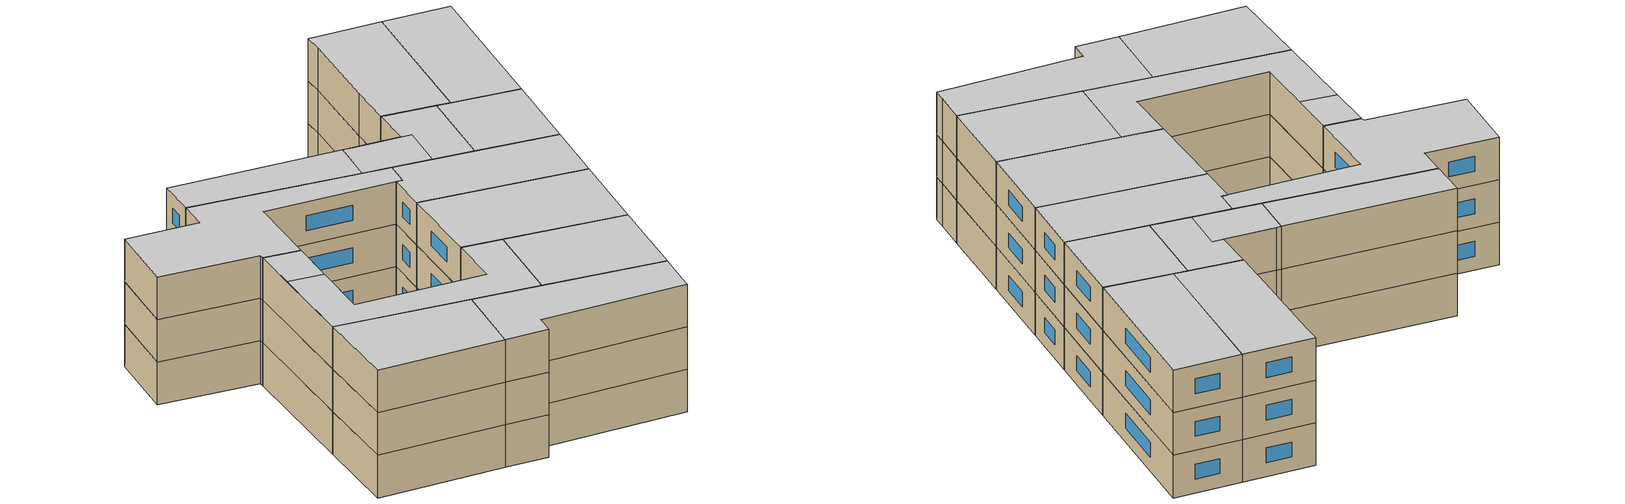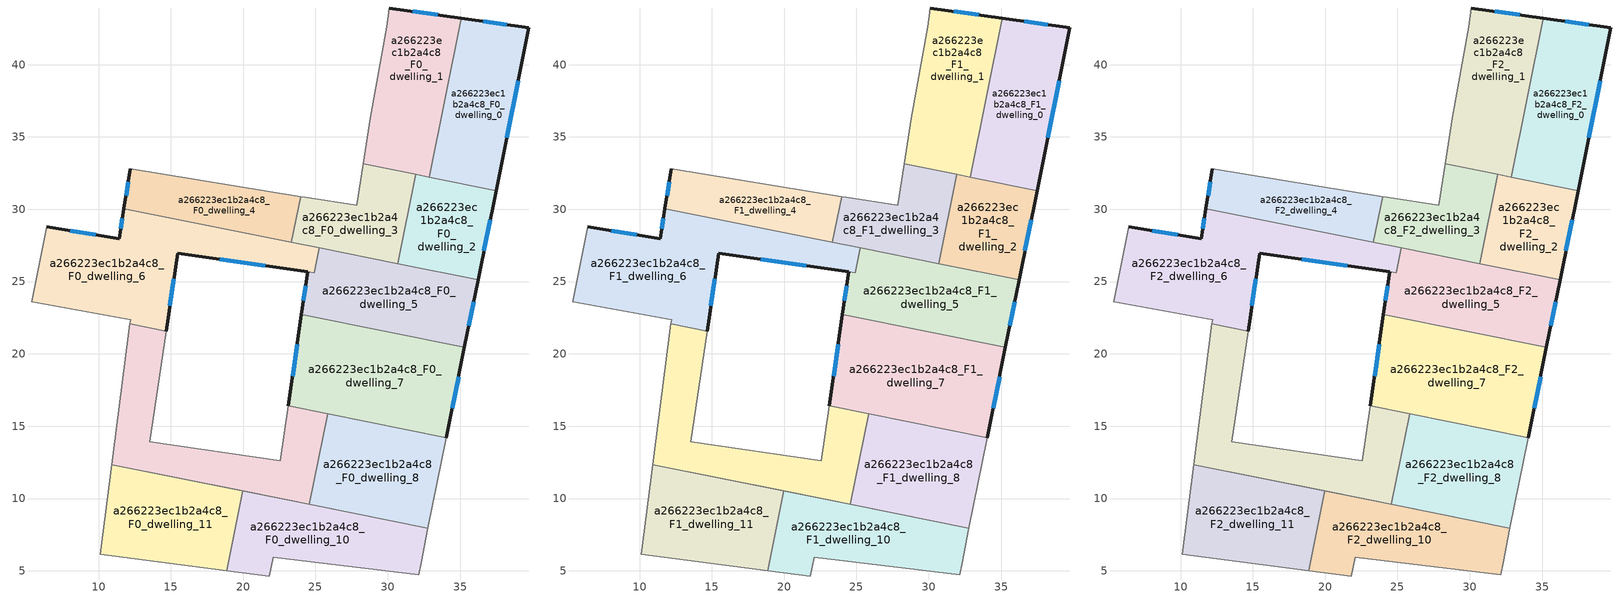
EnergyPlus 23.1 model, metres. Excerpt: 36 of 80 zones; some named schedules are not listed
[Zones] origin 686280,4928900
a266223ec1b2a4c8_F0_dwelling_0
 floor ground (EU_floor_Construction): 39.75,42.53 37.48,31.29 32.86,32.22 35.07,43.2 z0
 wall outside (EU_wall_Construction): 37.48,31.29 39.75,42.53 35.07,43.2 z0:3
 wall to a266223ec1b2a4c8_F0_dwelling_1 (EU_wall_Construction): 35.07,43.2 32.86,32.22 z0:3
 wall to a266223ec1b2a4c8_F0_dwelling_2 (EU_wall_Construction): 32.86,32.22 37.48,31.29 z0:3
 window (EU_Window_Construction): 38.23,42.75 36.59,42.98 / 38.22,34.95 39.01,38.88 z0.98:2.02
a266223ec1b2a4c8_F0_dwelling_1
 floor ground (EU_floor_Construction): 35.07,43.2 32.86,32.22 28.31,33.14 28.8,36.29 29.92,42.62 30.09,43.91 z0
 wall outside (EU_wall_Construction): 35.07,43.2 30.09,43.91 z0:3
 wall adiabatic (EU_wall_Construction): 30.09,43.91 29.92,42.62 28.8,36.29 28.31,33.14 z0:3
 wall to a266223ec1b2a4c8_F0_dwelling_3 (EU_wall_Construction): 28.31,33.14 31.93,32.41 z0:3
 wall to a266223ec1b2a4c8_F0_dwelling_2 (EU_wall_Construction): 31.93,32.41 32.86,32.22 z0:3
 window (EU_Window_Construction): 33.45,43.43 31.71,43.68 z0.98:2.02
a266223ec1b2a4c8_F0_dwelling_10
 floor ground (EU_floor_Construction): 32.78,7.94 32.3,5.55 32.14,4.75 22.08,5.92 21.81,4.64 18.85,5.02 19.96,10.52 z0
 wall adiabatic (EU_wall_Construction): 18.85,5.02 21.81,4.64 22.08,5.92 32.14,4.75 32.3,5.55 32.78,7.94 19.96,10.52 z0:3
 wall to a266223ec1b2a4c8_F0_dwelling_11 (EU_wall_Construction): 19.96,10.52 18.85,5.02 z0:3
a266223ec1b2a4c8_F0_dwelling_11
 floor ground (EU_floor_Construction): 19.96,10.52 18.85,5.02 10.11,6.13 10.91,12.34 z0
 wall adiabatic (EU_wall_Construction): 19.96,10.52 10.91,12.34 10.11,6.13 18.85,5.02 z0:3
a266223ec1b2a4c8_F0_dwelling_2
 floor ground (EU_floor_Construction): 37.48,31.29 36.24,25.12 30.69,26.23 31.93,32.41 z0
 wall outside (EU_wall_Construction): 36.24,25.12 37.48,31.29 z0:3
 wall to a266223ec1b2a4c8_F0_dwelling_3 (EU_wall_Construction): 31.93,32.41 30.69,26.23 z0:3
 wall to a266223ec1b2a4c8_F0_dwelling_5 (EU_wall_Construction): 30.69,26.23 36.24,25.12 z0:3
 window (EU_Window_Construction): 36.64,27.12 37.08,29.28 z0.98:2.02
a266223ec1b2a4c8_F0_dwelling_3
 floor ground (EU_floor_Construction): 31.93,32.41 30.69,26.23 23.33,27.71 23.97,30.87 24.3,30.82 27.86,30.26 28.31,33.14 z0
 wall to a266223ec1b2a4c8_F0_dwelling_4 (EU_wall_Construction): 23.97,30.87 23.33,27.71 z0:3
 wall adiabatic (EU_wall_Construction): 28.31,33.14 27.86,30.26 24.3,30.82 23.97,30.87 z0:3
 wall to a266223ec1b2a4c8_F0_dwelling_6 (EU_wall_Construction): 23.33,27.71 25.25,27.33 z0:3
 wall to a266223ec1b2a4c8_F0_dwelling_5 (EU_wall_Construction): 25.25,27.33 30.69,26.23 z0:3
a266223ec1b2a4c8_F0_dwelling_4
 floor ground (EU_floor_Construction): 23.97,30.87 23.33,27.71 11.76,30.05 12.2,32.8 z0
 wall outside (EU_wall_Construction): 12.2,32.8 11.76,30.05 z0:3
 wall adiabatic (EU_wall_Construction): 23.97,30.87 12.2,32.8 z0:3
 wall to a266223ec1b2a4c8_F0_dwelling_6 (EU_wall_Construction): 11.76,30.05 23.33,27.72 z0:3
 window (EU_Window_Construction): 12.06,31.91 11.9,30.94 z0.98:2.02
a266223ec1b2a4c8_F0_dwelling_5
 floor ground (EU_floor_Construction): 36.24,25.12 35.3,20.44 24.31,22.65 24.03,22.71 24.46,25.67 24.9,25.6 25.25,27.33 z0
 wall outside (EU_wall_Construction): 24.46,25.67 24.03,22.71 / 35.3,20.44 36.24,25.12 z0:3
 wall to a266223ec1b2a4c8_F0_dwelling_6 (EU_wall_Construction): 25.25,27.33 24.9,25.6 24.46,25.67 z0:3
 wall to a266223ec1b2a4c8_F0_dwelling_7 (EU_wall_Construction): 24.03,22.71 24.31,22.65 35.3,20.44 z0:3
 window (EU_Window_Construction): 24.32,24.7 24.17,23.67 / 35.6,21.96 35.93,23.6 z0.98:2.02
a266223ec1b2a4c8_F0_dwelling_6
 floor ground (EU_floor_Construction): 25.25,27.33 24.9,25.6 15.47,26.96 14.68,21.57 12.17,22.08 12.21,22.36 5.38,23.62 6.43,28.79 11.43,27.96 11.76,30.05 z0
 wall outside (EU_wall_Construction): 11.76,30.05 11.43,27.96 6.43,28.79 / 14.68,21.57 15.47,26.96 24.45,25.67 z0:3
 wall adiabatic (EU_wall_Construction): 6.43,28.79 5.38,23.62 12.21,22.36 12.17,22.08 z0:3
 wall to a266223ec1b2a4c8_F0_dwelling_9 (EU_wall_Construction): 12.17,22.08 14.68,21.57 z0:3
 window (EU_Window_Construction): 9.8,28.23 8.06,28.52 / 11.65,29.37 11.54,28.64 / 18.39,26.54 21.53,26.09 / 14.93,23.33 15.21,25.21 z0.98:2.02
a266223ec1b2a4c8_F0_dwelling_7
 floor ground (EU_floor_Construction): 35.3,20.44 34.04,14.2 23.12,16.4 24.03,22.71 z0
 wall outside (EU_wall_Construction): 34.04,14.2 35.3,20.44 / 24.03,22.71 23.12,16.4 z0:3
 wall adiabatic (EU_wall_Construction): 23.12,16.4 34.04,14.2 z0:3
 window (EU_Window_Construction): 34.45,16.23 34.89,18.41 / 23.73,20.66 23.41,18.45 z0.98:2.02
a266223ec1b2a4c8_F0_dwelling_8
 floor ground (EU_floor_Construction): 34.04,14.2 32.78,7.94 24.58,9.59 25.84,15.86 z0
 wall adiabatic (EU_wall_Construction): 24.58,9.59 32.78,7.94 34.04,14.2 25.84,15.86 z0:3
 wall to a266223ec1b2a4c8_F0_dwelling_9 (EU_wall_Construction): 25.84,15.86 24.58,9.59 z0:3
a266223ec1b2a4c8_F0_dwelling_9
 floor ground (EU_floor_Construction): 25.84,15.86 24.58,9.59 10.91,12.34 12.17,22.08 14.68,21.57 13.55,13.93 22.57,12.62 23.12,16.4 z0
 wall adiabatic (EU_wall_Construction): 25.84,15.86 23.12,16.4 22.57,12.62 13.55,13.93 14.68,21.57 / 12.17,22.08 10.91,12.34 24.58,9.59 z0:3
a266223ec1b2a4c8_F1_dwelling_0
 floor to a266223ec1b2a4c8_F0_dwelling_0 (EU_floor_Construction): 39.75,42.53 37.48,31.29 32.86,32.22 35.07,43.2 z3
 wall outside (EU_wall_Construction): 37.48,31.29 39.75,42.53 35.07,43.2 z3:6
 wall to a266223ec1b2a4c8_F1_dwelling_1 (EU_wall_Construction): 35.07,43.2 32.86,32.22 z3:6
 wall to a266223ec1b2a4c8_F1_dwelling_2 (EU_wall_Construction): 32.86,32.22 37.48,31.29 z3:6
 window (EU_Window_Construction): 38.23,42.75 36.59,42.98 / 38.22,34.95 39.01,38.88 z3.98:5.02
a266223ec1b2a4c8_F1_dwelling_1
 floor to a266223ec1b2a4c8_F0_dwelling_1 (EU_floor_Construction): 35.07,43.2 32.86,32.22 28.31,33.14 28.8,36.29 29.92,42.62 30.09,43.91 z3
 wall outside (EU_wall_Construction): 35.07,43.2 30.09,43.91 z3:6
 wall adiabatic (EU_wall_Construction): 30.09,43.91 29.92,42.62 28.8,36.29 28.31,33.14 z3:6
 wall to a266223ec1b2a4c8_F1_dwelling_3 (EU_wall_Construction): 28.31,33.14 31.93,32.41 z3:6
 wall to a266223ec1b2a4c8_F1_dwelling_2 (EU_wall_Construction): 31.93,32.41 32.86,32.22 z3:6
 window (EU_Window_Construction): 33.45,43.43 31.71,43.68 z3.98:5.02
a266223ec1b2a4c8_F1_dwelling_10
 floor to a266223ec1b2a4c8_F0_dwelling_10 (EU_floor_Construction): 32.78,7.94 32.3,5.55 32.14,4.75 22.08,5.92 21.81,4.64 18.85,5.02 19.96,10.52 z3
 wall adiabatic (EU_wall_Construction): 18.85,5.02 21.81,4.64 22.08,5.92 32.14,4.75 32.3,5.55 32.78,7.94 19.96,10.52 z3:6
 wall to a266223ec1b2a4c8_F1_dwelling_11 (EU_wall_Construction): 19.96,10.52 18.85,5.02 z3:6
a266223ec1b2a4c8_F1_dwelling_11
 floor to a266223ec1b2a4c8_F0_dwelling_11 (EU_floor_Construction): 19.96,10.52 18.85,5.02 10.11,6.13 10.91,12.34 z3
 wall adiabatic (EU_wall_Construction): 19.96,10.52 10.91,12.34 10.11,6.13 18.85,5.02 z3:6
a266223ec1b2a4c8_F1_dwelling_2
 floor to a266223ec1b2a4c8_F0_dwelling_2 (EU_floor_Construction): 37.48,31.29 36.24,25.12 30.69,26.23 31.93,32.41 z3
 wall outside (EU_wall_Construction): 36.24,25.12 37.48,31.29 z3:6
 wall to a266223ec1b2a4c8_F1_dwelling_3 (EU_wall_Construction): 31.93,32.41 30.69,26.23 z3:6
 wall to a266223ec1b2a4c8_F1_dwelling_5 (EU_wall_Construction): 30.69,26.23 36.24,25.12 z3:6
 window (EU_Window_Construction): 36.64,27.12 37.08,29.28 z3.98:5.02
a266223ec1b2a4c8_F1_dwelling_3
 floor to a266223ec1b2a4c8_F0_dwelling_3 (EU_floor_Construction): 31.93,32.41 30.69,26.23 23.33,27.71 23.97,30.87 24.3,30.82 27.86,30.26 28.31,33.14 z3
 wall to a266223ec1b2a4c8_F1_dwelling_4 (EU_wall_Construction): 23.97,30.87 23.33,27.71 z3:6
 wall adiabatic (EU_wall_Construction): 28.31,33.14 27.86,30.26 24.3,30.82 23.97,30.87 z3:6
 wall to a266223ec1b2a4c8_F1_dwelling_6 (EU_wall_Construction): 23.33,27.71 25.25,27.33 z3:6
 wall to a266223ec1b2a4c8_F1_dwelling_5 (EU_wall_Construction): 25.25,27.33 30.69,26.23 z3:6
a266223ec1b2a4c8_F1_dwelling_4
 floor to a266223ec1b2a4c8_F0_dwelling_4 (EU_floor_Construction): 23.97,30.87 23.33,27.71 11.76,30.05 12.2,32.8 z3
 wall outside (EU_wall_Construction): 12.2,32.8 11.76,30.05 z3:6
 wall adiabatic (EU_wall_Construction): 23.97,30.87 12.2,32.8 z3:6
 wall to a266223ec1b2a4c8_F1_dwelling_6 (EU_wall_Construction): 11.76,30.05 23.33,27.72 z3:6
 window (EU_Window_Construction): 12.06,31.91 11.9,30.94 z3.98:5.02
a266223ec1b2a4c8_F1_dwelling_5
 floor to a266223ec1b2a4c8_F0_dwelling_5 (EU_floor_Construction): 36.24,25.12 35.3,20.44 24.31,22.65 24.03,22.71 24.46,25.67 24.9,25.6 25.25,27.33 z3
 wall outside (EU_wall_Construction): 24.46,25.67 24.03,22.71 / 35.3,20.44 36.24,25.12 z3:6
 wall to a266223ec1b2a4c8_F1_dwelling_6 (EU_wall_Construction): 25.25,27.33 24.9,25.6 24.46,25.67 z3:6
 wall to a266223ec1b2a4c8_F1_dwelling_7 (EU_wall_Construction): 24.03,22.71 24.31,22.65 35.3,20.44 z3:6
 window (EU_Window_Construction): 24.32,24.7 24.17,23.67 / 35.6,21.96 35.93,23.6 z3.98:5.02
a266223ec1b2a4c8_F1_dwelling_6
 floor to a266223ec1b2a4c8_F0_dwelling_6 (EU_floor_Construction): 25.25,27.33 24.9,25.6 15.47,26.96 14.68,21.57 12.17,22.08 12.21,22.36 5.38,23.62 6.43,28.79 11.43,27.96 11.76,30.05 z3
 wall outside (EU_wall_Construction): 11.76,30.05 11.43,27.96 6.43,28.79 / 14.68,21.57 15.47,26.96 24.45,25.67 z3:6
 wall adiabatic (EU_wall_Construction): 6.43,28.79 5.38,23.62 12.21,22.36 12.17,22.08 z3:6
 wall to a266223ec1b2a4c8_F1_dwelling_9 (EU_wall_Construction): 12.17,22.08 14.68,21.57 z3:6
 window (EU_Window_Construction): 9.8,28.23 8.06,28.52 / 11.65,29.37 11.54,28.64 / 18.39,26.54 21.53,26.09 / 14.93,23.33 15.21,25.21 z3.98:5.02
a266223ec1b2a4c8_F1_dwelling_7
 floor to a266223ec1b2a4c8_F0_dwelling_7 (EU_floor_Construction): 35.3,20.44 34.04,14.2 23.12,16.4 24.03,22.71 z3
 wall outside (EU_wall_Construction): 34.04,14.2 35.3,20.44 / 24.03,22.71 23.12,16.4 z3:6
 wall adiabatic (EU_wall_Construction): 23.12,16.4 34.04,14.2 z3:6
 window (EU_Window_Construction): 34.45,16.23 34.89,18.41 / 23.73,20.66 23.41,18.45 z3.98:5.02
a266223ec1b2a4c8_F1_dwelling_8
 floor to a266223ec1b2a4c8_F0_dwelling_8 (EU_floor_Construction): 34.04,14.2 32.78,7.94 24.58,9.59 25.84,15.86 z3
 wall adiabatic (EU_wall_Construction): 24.58,9.59 32.78,7.94 34.04,14.2 25.84,15.86 z3:6
 wall to a266223ec1b2a4c8_F1_dwelling_9 (EU_wall_Construction): 25.84,15.86 24.58,9.59 z3:6
a266223ec1b2a4c8_F1_dwelling_9
 floor to a266223ec1b2a4c8_F0_dwelling_9 (EU_floor_Construction): 25.84,15.86 24.58,9.59 10.91,12.34 12.17,22.08 14.68,21.57 13.55,13.93 22.57,12.62 23.12,16.4 z3
 wall adiabatic (EU_wall_Construction): 25.84,15.86 23.12,16.4 22.57,12.62 13.55,13.93 14.68,21.57 / 12.17,22.08 10.91,12.34 24.58,9.59 z3:6
a266223ec1b2a4c8_F2_dwelling_0
 floor to a266223ec1b2a4c8_F1_dwelling_0 (EU_floor_Construction): 39.75,42.53 37.48,31.29 32.86,32.22 35.07,43.2 z6
 wall outside (EU_wall_Construction): 37.48,31.29 39.75,42.53 35.07,43.2 z6:9
 wall to a266223ec1b2a4c8_F2_dwelling_1 (EU_wall_Construction): 35.07,43.2 32.86,32.22 z6:9
 wall to a266223ec1b2a4c8_F2_dwelling_2 (EU_wall_Construction): 32.86,32.22 37.48,31.29 z6:9
 window (EU_Window_Construction): 38.23,42.75 36.59,42.98 / 38.22,34.95 39.01,38.88 z6.98:8.02
 ceiling to a266223ec1b2a4c8_F3_dwelling_0 (EU_floor_Construction): 37.48,31.29 39.75,42.53 35.07,43.2 32.86,32.22 z9
a266223ec1b2a4c8_F2_dwelling_1
 floor to a266223ec1b2a4c8_F1_dwelling_1 (EU_floor_Construction): 35.07,43.2 32.86,32.22 28.31,33.14 28.8,36.29 29.92,42.62 30.09,43.91 z6
 wall outside (EU_wall_Construction): 35.07,43.2 30.09,43.91 z6:9
 wall adiabatic (EU_wall_Construction): 30.09,43.91 29.92,42.62 28.8,36.29 28.31,33.14 z6:9
 wall to a266223ec1b2a4c8_F2_dwelling_3 (EU_wall_Construction): 28.31,33.14 31.93,32.41 z6:9
 wall to a266223ec1b2a4c8_F2_dwelling_2 (EU_wall_Construction): 31.93,32.41 32.86,32.22 z6:9
 window (EU_Window_Construction): 33.45,43.43 31.71,43.68 z6.98:8.02
 ceiling to a266223ec1b2a4c8_F3_dwelling_1 (EU_floor_Construction): 32.86,32.22 35.07,43.2 30.09,43.91 29.92,42.62 28.8,36.29 28.31,33.14 z9
a266223ec1b2a4c8_F2_dwelling_10
 floor to a266223ec1b2a4c8_F1_dwelling_10 (EU_floor_Construction): 32.78,7.94 32.3,5.55 32.14,4.75 22.08,5.92 21.81,4.64 18.85,5.02 19.96,10.52 z6
 wall adiabatic (EU_wall_Construction): 18.85,5.02 21.81,4.64 22.08,5.92 32.14,4.75 32.3,5.55 32.78,7.94 19.96,10.52 z6:9
 wall to a266223ec1b2a4c8_F2_dwelling_11 (EU_wall_Construction): 19.96,10.52 18.85,5.02 z6:9
 ceiling to a266223ec1b2a4c8_F3_dwelling_9 (EU_floor_Construction): 32.14,4.75 32.3,5.55 32.78,7.94 19.96,10.52 18.85,5.02 21.81,4.64 22.08,5.92 z9
a266223ec1b2a4c8_F2_dwelling_11
 floor to a266223ec1b2a4c8_F1_dwelling_11 (EU_floor_Construction): 19.96,10.52 18.85,5.02 10.11,6.13 10.91,12.34 z6
 wall adiabatic (EU_wall_Construction): 19.96,10.52 10.91,12.34 10.11,6.13 18.85,5.02 z6:9
 ceiling to a266223ec1b2a4c8_F3_dwelling_10 (EU_floor_Construction): 18.85,5.02 19.96,10.52 10.91,12.34 10.11,6.13 z9
a266223ec1b2a4c8_F2_dwelling_2
 floor to a266223ec1b2a4c8_F1_dwelling_2 (EU_floor_Construction): 37.48,31.29 36.24,25.12 30.69,26.23 31.93,32.41 z6
 wall outside (EU_wall_Construction): 36.24,25.12 37.48,31.29 z6:9
 wall to a266223ec1b2a4c8_F2_dwelling_3 (EU_wall_Construction): 31.93,32.41 30.69,26.23 z6:9
 wall to a266223ec1b2a4c8_F2_dwelling_5 (EU_wall_Construction): 30.69,26.23 36.24,25.12 z6:9
 window (EU_Window_Construction): 36.64,27.12 37.08,29.28 z6.98:8.02
 ceiling to a266223ec1b2a4c8_F3_dwelling_2 (EU_floor_Construction): 36.24,25.12 37.48,31.29 31.93,32.41 30.69,26.23 z9
a266223ec1b2a4c8_F2_dwelling_3
 floor to a266223ec1b2a4c8_F1_dwelling_3 (EU_floor_Construction): 31.93,32.41 30.69,26.23 23.33,27.71 23.97,30.87 24.3,30.82 27.86,30.26 28.31,33.14 z6
 wall to a266223ec1b2a4c8_F2_dwelling_4 (EU_wall_Construction): 23.97,30.87 23.33,27.71 z6:9
 wall adiabatic (EU_wall_Construction): 28.31,33.14 27.86,30.26 24.3,30.82 23.97,30.87 z6:9
 wall to a266223ec1b2a4c8_F2_dwelling_6 (EU_wall_Construction): 23.33,27.71 25.25,27.33 z6:9
 wall to a266223ec1b2a4c8_F2_dwelling_5 (EU_wall_Construction): 25.25,27.33 30.69,26.23 z6:9
 ceiling to a266223ec1b2a4c8_F3_dwelling_3 (EU_floor_Construction): 27.91,26.79 28.59,30.15 24.84,30.73 24.34,30.81 24.3,30.82 23.97,30.87 23.33,27.72 z9
 ceiling to a266223ec1b2a4c8_F3_dwelling_2 (EU_floor_Construction): 30.69,26.23 31.93,32.41 28.31,33.14 27.86,30.26 24.84,30.73 28.59,30.15 27.91,26.79 z9
a266223ec1b2a4c8_F2_dwelling_4
 floor to a266223ec1b2a4c8_F1_dwelling_4 (EU_floor_Construction): 23.97,30.87 23.33,27.71 11.76,30.05 12.2,32.8 z6
 wall outside (EU_wall_Construction): 12.2,32.8 11.76,30.05 z6:9
 wall adiabatic (EU_wall_Construction): 23.97,30.87 12.2,32.8 z6:9
 wall to a266223ec1b2a4c8_F2_dwelling_6 (EU_wall_Construction): 11.76,30.05 23.33,27.72 z6:9
 window (EU_Window_Construction): 12.06,31.91 11.9,30.94 z6.98:8.02
 ceiling to a266223ec1b2a4c8_F3_dwelling_3 (EU_floor_Construction): 23.33,27.72 23.97,30.87 12.2,32.8 11.76,30.05 z9
a266223ec1b2a4c8_F2_dwelling_5
 floor to a266223ec1b2a4c8_F1_dwelling_5 (EU_floor_Construction): 36.24,25.12 35.3,20.44 24.31,22.65 24.03,22.71 24.46,25.67 24.9,25.6 25.25,27.33 z6
 wall outside (EU_wall_Construction): 24.46,25.67 24.03,22.71 / 35.3,20.44 36.24,25.12 z6:9
 wall to a266223ec1b2a4c8_F2_dwelling_6 (EU_wall_Construction): 25.25,27.33 24.9,25.6 24.46,25.67 z6:9
 wall to a266223ec1b2a4c8_F2_dwelling_7 (EU_wall_Construction): 24.03,22.71 24.31,22.65 35.3,20.44 z6:9
 window (EU_Window_Construction): 24.32,24.7 24.17,23.67 / 35.6,21.96 35.93,23.6 z6.98:8.02
 ceiling to a266223ec1b2a4c8_F3_dwelling_4 (EU_floor_Construction): 35.3,20.44 36.24,25.12 25.25,27.33 24.9,25.6 24.46,25.67 24.03,22.71 24.31,22.65 z9
a266223ec1b2a4c8_F2_dwelling_6
 floor to a266223ec1b2a4c8_F1_dwelling_6 (EU_floor_Construction): 25.25,27.33 24.9,25.6 15.47,26.96 14.68,21.57 12.17,22.08 12.21,22.36 5.38,23.62 6.43,28.79 11.43,27.96 11.76,30.05 z6
 wall outside (EU_wall_Construction): 11.76,30.05 11.43,27.96 6.43,28.79 / 14.68,21.57 15.47,26.96 24.45,25.67 z6:9
 wall adiabatic (EU_wall_Construction): 6.43,28.79 5.38,23.62 12.21,22.36 12.17,22.08 z6:9
 wall to a266223ec1b2a4c8_F2_dwelling_9 (EU_wall_Construction): 12.17,22.08 14.68,21.57 z6:9
 window (EU_Window_Construction): 9.8,28.23 8.06,28.52 / 11.65,29.37 11.54,28.64 / 18.39,26.54 21.53,26.09 / 14.93,23.33 15.21,25.21 z6.98:8.02
 ceiling to a266223ec1b2a4c8_F3_dwelling_5 (EU_floor_Construction): 24.9,25.6 25.25,27.33 11.76,30.05 11.43,27.96 6.43,28.79 5.38,23.62 12.21,22.36 12.17,22.08 14.67,21.57 15.47,26.96 z9
a266223ec1b2a4c8_F2_dwelling_7
 floor to a266223ec1b2a4c8_F1_dwelling_7 (EU_floor_Construction): 35.3,20.44 34.04,14.2 23.12,16.4 24.03,22.71 z6
 wall outside (EU_wall_Construction): 34.04,14.2 35.3,20.44 / 24.03,22.71 23.12,16.4 z6:9
 wall adiabatic (EU_wall_Construction): 23.12,16.4 34.04,14.2 z6:9
 window (EU_Window_Construction): 34.45,16.23 34.89,18.41 / 23.73,20.66 23.41,18.45 z6.98:8.02
 ceiling to a266223ec1b2a4c8_F3_dwelling_6 (EU_floor_Construction): 34.04,14.2 35.3,20.44 24.03,22.71 23.12,16.4 z9
a266223ec1b2a4c8_F2_dwelling_8
 floor to a266223ec1b2a4c8_F1_dwelling_8 (EU_floor_Construction): 34.04,14.2 32.78,7.94 24.58,9.59 25.84,15.86 z6
 wall adiabatic (EU_wall_Construction): 24.58,9.59 32.78,7.94 34.04,14.2 25.84,15.86 z6:9
 wall to a266223ec1b2a4c8_F2_dwelling_9 (EU_wall_Construction): 25.84,15.86 24.58,9.59 z6:9
 ceiling to a266223ec1b2a4c8_F3_dwelling_7 (EU_floor_Construction): 32.78,7.94 34.04,14.2 25.84,15.86 24.58,9.59 z9
a266223ec1b2a4c8_F2_dwelling_9
 floor to a266223ec1b2a4c8_F1_dwelling_9 (EU_floor_Construction): 25.84,15.86 24.58,9.59 10.91,12.34 12.17,22.08 14.68,21.57 13.55,13.93 22.57,12.62 23.12,16.4 z6
 wall adiabatic (EU_wall_Construction): 25.84,15.86 23.12,16.4 22.57,12.62 13.55,13.93 14.68,21.57 / 12.17,22.08 10.91,12.34 24.58,9.59 z6:9
 ceiling to a266223ec1b2a4c8_F3_dwelling_8 (EU_floor_Construction): 24.58,9.59 25.84,15.86 23.12,16.4 22.57,12.62 13.55,13.93 14.18,18.2 11.74,18.69 10.91,12.34 z9
 ceiling to a266223ec1b2a4c8_F3_dwelling_5 (EU_floor_Construction): 14.18,18.2 14.67,21.57 12.17,22.08 11.74,18.69 z9
[Building]
EU S2 Campaign: North Axis=0; Terrain=City; Solar Distribution=FullExterior
[Site:Location]
Bologna: Latitude=44.5; Longitude=11.25; Time Zone=1; Elevation=37
[SizingPeriod:WeatherFileDays]
AnnualSizingPeriod: Begin Month=1; Begin Day of Month=1; End Month=12; End Day of Month=31; Day of Week for Start Day=Monday; Use Weather File Daylight Saving Period=No; Use Weather File Rain and Snow Indicators=No
[MATERIAL]
EU_InternalMass_Material: Roughness=MediumRough; Thickness=0.1; Conductivity=1; Density=1800; Specific Heat=900; Thermal Absorptance=0.9; Solar Absorptance=0.7; Visible Absorptance=0.7
[MATERIAL:NOMASS] Roughness=MediumRough; Thermal Absorptance=0.9; Solar Absorptance=0.7; Visible Absorptance=0.7
Name | Thermal Resistance
EU_wall_NoMass | 0.905828
EU_floor_NoMass | 0.67114
[WINDOWMATERIAL:SIMPLEGLAZINGSYSTEM]
EU_Window_SimpleGlazing: UFactor=4.52486; Solar Heat Gain Coefficient=0.85; Visible Transmittance=0.85
[CONSTRUCTION]
EU_wall_Construction: EU_wall_NoMass
EU_floor_Construction: EU_floor_NoMass
EU_Window_Construction: EU_Window_SimpleGlazing
EU_InternalMass_Construction: EU_InternalMass_Material
[ZONE] Type=1; Multiplier=1; Ceiling Height=autocalculate; Floor Area=autocalculate; Part of Total Floor Area=Yes
Name | Volume
a266223ec1b2a4c8_F0_dwelling_0; a266223ec1b2a4c8_F1_dwelling_0; a266223ec1b2a4c8_F2_dwelling_0 | 160.433
a266223ec1b2a4c8_F0_dwelling_1; a266223ec1b2a4c8_F1_dwelling_1; a266223ec1b2a4c8_F2_dwelling_1 | 160.432
a266223ec1b2a4c8_F0_dwelling_10; a266223ec1b2a4c8_F1_dwelling_10; a266223ec1b2a4c8_F2_dwelling_10 | 160.444
a266223ec1b2a4c8_F0_dwelling_11; a266223ec1b2a4c8_F1_dwelling_11; a266223ec1b2a4c8_F2_dwelling_11; a266223ec1b2a4c8_F0_dwelling_8; a266223ec1b2a4c8_F1_dwelling_8; a266223ec1b2a4c8_F2_dwelling_8 | 160.441
a266223ec1b2a4c8_F0_dwelling_2; a266223ec1b2a4c8_F1_dwelling_2; a266223ec1b2a4c8_F2_dwelling_2 | 106.951
a266223ec1b2a4c8_F0_dwelling_3; a266223ec1b2a4c8_F1_dwelling_3; a266223ec1b2a4c8_F2_dwelling_3 | 106.967
a266223ec1b2a4c8_F0_dwelling_4; a266223ec1b2a4c8_F1_dwelling_4; a266223ec1b2a4c8_F2_dwelling_4 | 106.961
a266223ec1b2a4c8_F0_dwelling_5; a266223ec1b2a4c8_F1_dwelling_5; a266223ec1b2a4c8_F2_dwelling_5 | 163.696
a266223ec1b2a4c8_F0_dwelling_6; a266223ec1b2a4c8_F1_dwelling_6; a266223ec1b2a4c8_F2_dwelling_6 | 236.279
a266223ec1b2a4c8_F0_dwelling_7; a266223ec1b2a4c8_F1_dwelling_7; a266223ec1b2a4c8_F2_dwelling_7 | 216.067
a266223ec1b2a4c8_F0_dwelling_9; a266223ec1b2a4c8_F1_dwelling_9; a266223ec1b2a4c8_F2_dwelling_9 | 186.155
[INTERNALMASS] Construction=EU_InternalMass_Construction
Name | Zone or ZoneList | Surface Area
a266223ec1b2a4c8_F0_dwelling_0_EU_InternalMass | a266223ec1b2a4c8_F0_dwelling_0 | 53.4777
a266223ec1b2a4c8_F0_dwelling_1_EU_InternalMass | a266223ec1b2a4c8_F0_dwelling_1 | 53.4778
a266223ec1b2a4c8_F0_dwelling_2_EU_InternalMass | a266223ec1b2a4c8_F0_dwelling_2 | 35.6504
a266223ec1b2a4c8_F0_dwelling_3_EU_InternalMass | a266223ec1b2a4c8_F0_dwelling_3 | 35.6552
a266223ec1b2a4c8_F0_dwelling_4_EU_InternalMass | a266223ec1b2a4c8_F0_dwelling_4 | 35.654
a266223ec1b2a4c8_F0_dwelling_5_EU_InternalMass | a266223ec1b2a4c8_F0_dwelling_5 | 54.565
a266223ec1b2a4c8_F0_dwelling_6_EU_InternalMass | a266223ec1b2a4c8_F0_dwelling_6 | 78.76
a266223ec1b2a4c8_F0_dwelling_7_EU_InternalMass | a266223ec1b2a4c8_F0_dwelling_7 | 72.0221
a266223ec1b2a4c8_F0_dwelling_8_EU_InternalMass | a266223ec1b2a4c8_F0_dwelling_8 | 53.4801
a266223ec1b2a4c8_F0_dwelling_9_EU_InternalMass | a266223ec1b2a4c8_F0_dwelling_9 | 62.0547
a266223ec1b2a4c8_F0_dwelling_10_EU_InternalMass | a266223ec1b2a4c8_F0_dwelling_10 | 53.4813
a266223ec1b2a4c8_F0_dwelling_11_EU_InternalMass | a266223ec1b2a4c8_F0_dwelling_11 | 53.4805
a266223ec1b2a4c8_F1_dwelling_0_EU_InternalMass | a266223ec1b2a4c8_F1_dwelling_0 | 53.4777
a266223ec1b2a4c8_F1_dwelling_1_EU_InternalMass | a266223ec1b2a4c8_F1_dwelling_1 | 53.4778
a266223ec1b2a4c8_F1_dwelling_2_EU_InternalMass | a266223ec1b2a4c8_F1_dwelling_2 | 35.6504
a266223ec1b2a4c8_F1_dwelling_3_EU_InternalMass | a266223ec1b2a4c8_F1_dwelling_3 | 35.6552
a266223ec1b2a4c8_F1_dwelling_4_EU_InternalMass | a266223ec1b2a4c8_F1_dwelling_4 | 35.654
a266223ec1b2a4c8_F1_dwelling_5_EU_InternalMass | a266223ec1b2a4c8_F1_dwelling_5 | 54.565
a266223ec1b2a4c8_F1_dwelling_6_EU_InternalMass | a266223ec1b2a4c8_F1_dwelling_6 | 78.76
a266223ec1b2a4c8_F1_dwelling_7_EU_InternalMass | a266223ec1b2a4c8_F1_dwelling_7 | 72.0221
a266223ec1b2a4c8_F1_dwelling_8_EU_InternalMass | a266223ec1b2a4c8_F1_dwelling_8 | 53.4801
a266223ec1b2a4c8_F1_dwelling_9_EU_InternalMass | a266223ec1b2a4c8_F1_dwelling_9 | 62.0547
a266223ec1b2a4c8_F1_dwelling_10_EU_InternalMass | a266223ec1b2a4c8_F1_dwelling_10 | 53.4813
a266223ec1b2a4c8_F1_dwelling_11_EU_InternalMass | a266223ec1b2a4c8_F1_dwelling_11 | 53.4805
a266223ec1b2a4c8_F2_dwelling_0_EU_InternalMass | a266223ec1b2a4c8_F2_dwelling_0 | 53.4777
a266223ec1b2a4c8_F2_dwelling_1_EU_InternalMass | a266223ec1b2a4c8_F2_dwelling_1 | 53.4778
a266223ec1b2a4c8_F2_dwelling_2_EU_InternalMass | a266223ec1b2a4c8_F2_dwelling_2 | 35.6504
a266223ec1b2a4c8_F2_dwelling_3_EU_InternalMass | a266223ec1b2a4c8_F2_dwelling_3 | 35.6552
a266223ec1b2a4c8_F2_dwelling_4_EU_InternalMass | a266223ec1b2a4c8_F2_dwelling_4 | 35.654
a266223ec1b2a4c8_F2_dwelling_5_EU_InternalMass | a266223ec1b2a4c8_F2_dwelling_5 | 54.565
a266223ec1b2a4c8_F2_dwelling_6_EU_InternalMass | a266223ec1b2a4c8_F2_dwelling_6 | 78.76
a266223ec1b2a4c8_F2_dwelling_7_EU_InternalMass | a266223ec1b2a4c8_F2_dwelling_7 | 72.0221
a266223ec1b2a4c8_F2_dwelling_8_EU_InternalMass | a266223ec1b2a4c8_F2_dwelling_8 | 53.4801
a266223ec1b2a4c8_F2_dwelling_9_EU_InternalMass | a266223ec1b2a4c8_F2_dwelling_9 | 62.0547
a266223ec1b2a4c8_F2_dwelling_10_EU_InternalMass | a266223ec1b2a4c8_F2_dwelling_10 | 53.4813
a266223ec1b2a4c8_F2_dwelling_11_EU_InternalMass | a266223ec1b2a4c8_F2_dwelling_11 | 53.4805
[OTHEREQUIPMENT] Fuel Type=Electricity; Design Level Calculation Method=Watts/Area; Power per Zone Floor Area=1; Fraction Latent=0; Fraction Radiant=0; Fraction Lost=0; Carbon Dioxide Generation Rate=0; EndUse Subcategory=EU_Step8_InternalGains
Name | Zone or ZoneList or Space or SpaceList | Schedule
EU_Step8_InternalGain_a266223ec1b2a4c8_F0_dwelling_0_f000 | a266223ec1b2a4c8_F0_dwelling_0 | EU_Step8_GainSchedule_a266223ec1b2a4c8_F0_dwelling_0_f000
EU_Step8_InternalGain_a266223ec1b2a4c8_F0_dwelling_1_f000 | a266223ec1b2a4c8_F0_dwelling_1 | EU_Step8_GainSchedule_a266223ec1b2a4c8_F0_dwelling_1_f000
EU_Step8_InternalGain_a266223ec1b2a4c8_F0_dwelling_2_f000 | a266223ec1b2a4c8_F0_dwelling_2 | EU_Step8_GainSchedule_a266223ec1b2a4c8_F0_dwelling_2_f000
EU_Step8_InternalGain_a266223ec1b2a4c8_F0_dwelling_3_f000 | a266223ec1b2a4c8_F0_dwelling_3 | EU_Step8_GainSchedule_a266223ec1b2a4c8_F0_dwelling_3_f000
EU_Step8_InternalGain_a266223ec1b2a4c8_F0_dwelling_4_f000 | a266223ec1b2a4c8_F0_dwelling_4 | EU_Step8_GainSchedule_a266223ec1b2a4c8_F0_dwelling_4_f000
EU_Step8_InternalGain_a266223ec1b2a4c8_F0_dwelling_5_f000 | a266223ec1b2a4c8_F0_dwelling_5 | EU_Step8_GainSchedule_a266223ec1b2a4c8_F0_dwelling_5_f000
EU_Step8_InternalGain_a266223ec1b2a4c8_F0_dwelling_6_f000 | a266223ec1b2a4c8_F0_dwelling_6 | EU_Step8_GainSchedule_a266223ec1b2a4c8_F0_dwelling_6_f000
EU_Step8_InternalGain_a266223ec1b2a4c8_F0_dwelling_7_f000 | a266223ec1b2a4c8_F0_dwelling_7 | EU_Step8_GainSchedule_a266223ec1b2a4c8_F0_dwelling_7_f000
EU_Step8_InternalGain_a266223ec1b2a4c8_F0_dwelling_8_f000 | a266223ec1b2a4c8_F0_dwelling_8 | EU_Step8_GainSchedule_a266223ec1b2a4c8_F0_dwelling_8_f000
EU_Step8_InternalGain_a266223ec1b2a4c8_F0_dwelling_9_f000 | a266223ec1b2a4c8_F0_dwelling_9 | EU_Step8_GainSchedule_a266223ec1b2a4c8_F0_dwelling_9_f000
EU_Step8_InternalGain_a266223ec1b2a4c8_F0_dwelling_10_f000 | a266223ec1b2a4c8_F0_dwelling_10 | EU_Step8_GainSchedule_a266223ec1b2a4c8_F0_dwelling_10_f000
EU_Step8_InternalGain_a266223ec1b2a4c8_F0_dwelling_11_f000 | a266223ec1b2a4c8_F0_dwelling_11 | EU_Step8_GainSchedule_a266223ec1b2a4c8_F0_dwelling_11_f000
EU_Step8_InternalGain_a266223ec1b2a4c8_F1_dwelling_0_f000 | a266223ec1b2a4c8_F1_dwelling_0 | EU_Step8_GainSchedule_a266223ec1b2a4c8_F1_dwelling_0_f000
EU_Step8_InternalGain_a266223ec1b2a4c8_F1_dwelling_1_f000 | a266223ec1b2a4c8_F1_dwelling_1 | EU_Step8_GainSchedule_a266223ec1b2a4c8_F1_dwelling_1_f000
EU_Step8_InternalGain_a266223ec1b2a4c8_F1_dwelling_2_f000 | a266223ec1b2a4c8_F1_dwelling_2 | EU_Step8_GainSchedule_a266223ec1b2a4c8_F1_dwelling_2_f000
EU_Step8_InternalGain_a266223ec1b2a4c8_F1_dwelling_3_f000 | a266223ec1b2a4c8_F1_dwelling_3 | EU_Step8_GainSchedule_a266223ec1b2a4c8_F1_dwelling_3_f000
EU_Step8_InternalGain_a266223ec1b2a4c8_F1_dwelling_4_f000 | a266223ec1b2a4c8_F1_dwelling_4 | EU_Step8_GainSchedule_a266223ec1b2a4c8_F1_dwelling_4_f000
EU_Step8_InternalGain_a266223ec1b2a4c8_F1_dwelling_5_f000 | a266223ec1b2a4c8_F1_dwelling_5 | EU_Step8_GainSchedule_a266223ec1b2a4c8_F1_dwelling_5_f000
EU_Step8_InternalGain_a266223ec1b2a4c8_F1_dwelling_6_f000 | a266223ec1b2a4c8_F1_dwelling_6 | EU_Step8_GainSchedule_a266223ec1b2a4c8_F1_dwelling_6_f000
EU_Step8_InternalGain_a266223ec1b2a4c8_F1_dwelling_7_f000 | a266223ec1b2a4c8_F1_dwelling_7 | EU_Step8_GainSchedule_a266223ec1b2a4c8_F1_dwelling_7_f000
EU_Step8_InternalGain_a266223ec1b2a4c8_F1_dwelling_8_f000 | a266223ec1b2a4c8_F1_dwelling_8 | EU_Step8_GainSchedule_a266223ec1b2a4c8_F1_dwelling_8_f000
EU_Step8_InternalGain_a266223ec1b2a4c8_F1_dwelling_9_f000 | a266223ec1b2a4c8_F1_dwelling_9 | EU_Step8_GainSchedule_a266223ec1b2a4c8_F1_dwelling_9_f000
EU_Step8_InternalGain_a266223ec1b2a4c8_F1_dwelling_10_f000 | a266223ec1b2a4c8_F1_dwelling_10 | EU_Step8_GainSchedule_a266223ec1b2a4c8_F1_dwelling_10_f000
EU_Step8_InternalGain_a266223ec1b2a4c8_F1_dwelling_11_f000 | a266223ec1b2a4c8_F1_dwelling_11 | EU_Step8_GainSchedule_a266223ec1b2a4c8_F1_dwelling_11_f000
EU_Step8_InternalGain_a266223ec1b2a4c8_F2_dwelling_0_f000 | a266223ec1b2a4c8_F2_dwelling_0 | EU_Step8_GainSchedule_a266223ec1b2a4c8_F2_dwelling_0_f000
EU_Step8_InternalGain_a266223ec1b2a4c8_F2_dwelling_1_f000 | a266223ec1b2a4c8_F2_dwelling_1 | EU_Step8_GainSchedule_a266223ec1b2a4c8_F2_dwelling_1_f000
EU_Step8_InternalGain_a266223ec1b2a4c8_F2_dwelling_2_f000 | a266223ec1b2a4c8_F2_dwelling_2 | EU_Step8_GainSchedule_a266223ec1b2a4c8_F2_dwelling_2_f000
EU_Step8_InternalGain_a266223ec1b2a4c8_F2_dwelling_3_f000 | a266223ec1b2a4c8_F2_dwelling_3 | EU_Step8_GainSchedule_a266223ec1b2a4c8_F2_dwelling_3_f000
EU_Step8_InternalGain_a266223ec1b2a4c8_F2_dwelling_4_f000 | a266223ec1b2a4c8_F2_dwelling_4 | EU_Step8_GainSchedule_a266223ec1b2a4c8_F2_dwelling_4_f000
EU_Step8_InternalGain_a266223ec1b2a4c8_F2_dwelling_5_f000 | a266223ec1b2a4c8_F2_dwelling_5 | EU_Step8_GainSchedule_a266223ec1b2a4c8_F2_dwelling_5_f000
EU_Step8_InternalGain_a266223ec1b2a4c8_F2_dwelling_6_f000 | a266223ec1b2a4c8_F2_dwelling_6 | EU_Step8_GainSchedule_a266223ec1b2a4c8_F2_dwelling_6_f000
EU_Step8_InternalGain_a266223ec1b2a4c8_F2_dwelling_7_f000 | a266223ec1b2a4c8_F2_dwelling_7 | EU_Step8_GainSchedule_a266223ec1b2a4c8_F2_dwelling_7_f000
EU_Step8_InternalGain_a266223ec1b2a4c8_F2_dwelling_8_f000 | a266223ec1b2a4c8_F2_dwelling_8 | EU_Step8_GainSchedule_a266223ec1b2a4c8_F2_dwelling_8_f000
EU_Step8_InternalGain_a266223ec1b2a4c8_F2_dwelling_9_f000 | a266223ec1b2a4c8_F2_dwelling_9 | EU_Step8_GainSchedule_a266223ec1b2a4c8_F2_dwelling_9_f000
EU_Step8_InternalGain_a266223ec1b2a4c8_F2_dwelling_10_f000 | a266223ec1b2a4c8_F2_dwelling_10 | EU_Step8_GainSchedule_a266223ec1b2a4c8_F2_dwelling_10_f000
EU_Step8_InternalGain_a266223ec1b2a4c8_F2_dwelling_11_f000 | a266223ec1b2a4c8_F2_dwelling_11 | EU_Step8_GainSchedule_a266223ec1b2a4c8_F2_dwelling_11_f000
[ZONEVENTILATION:DESIGNFLOWRATE] Schedule=EU_AlwaysOn; Design Flow Rate Calculation Method=AirChanges/Hour; Air Changes per Hour=0.73129; Ventilation Type=Natural; Fan Pressure Rise=0; Fan Total Efficiency=1; Constant Term Coefficient=1; Temperature Term Coefficient=0; Velocity Term Coefficient=0; Velocity Squared Term Coefficient=0; Minimum Indoor Temperature=-100; Maximum Indoor Temperature=100; Delta Temperature=-100; Minimum Outdoor Temperature=-100; Maximum Outdoor Temperature=100; Maximum Wind Speed=40
Name | Zone or ZoneList or Space or SpaceList
EU_ConstantAir_a266223ec1b2a4c8_F0_dwelling_0 | a266223ec1b2a4c8_F0_dwelling_0
EU_ConstantAir_a266223ec1b2a4c8_F0_dwelling_1 | a266223ec1b2a4c8_F0_dwelling_1
EU_ConstantAir_a266223ec1b2a4c8_F0_dwelling_2 | a266223ec1b2a4c8_F0_dwelling_2
EU_ConstantAir_a266223ec1b2a4c8_F0_dwelling_3 | a266223ec1b2a4c8_F0_dwelling_3
EU_ConstantAir_a266223ec1b2a4c8_F0_dwelling_4 | a266223ec1b2a4c8_F0_dwelling_4
EU_ConstantAir_a266223ec1b2a4c8_F0_dwelling_5 | a266223ec1b2a4c8_F0_dwelling_5
EU_ConstantAir_a266223ec1b2a4c8_F0_dwelling_6 | a266223ec1b2a4c8_F0_dwelling_6
EU_ConstantAir_a266223ec1b2a4c8_F0_dwelling_7 | a266223ec1b2a4c8_F0_dwelling_7
EU_ConstantAir_a266223ec1b2a4c8_F0_dwelling_8 | a266223ec1b2a4c8_F0_dwelling_8
EU_ConstantAir_a266223ec1b2a4c8_F0_dwelling_9 | a266223ec1b2a4c8_F0_dwelling_9
EU_ConstantAir_a266223ec1b2a4c8_F0_dwelling_10 | a266223ec1b2a4c8_F0_dwelling_10
EU_ConstantAir_a266223ec1b2a4c8_F0_dwelling_11 | a266223ec1b2a4c8_F0_dwelling_11
EU_ConstantAir_a266223ec1b2a4c8_F1_dwelling_0 | a266223ec1b2a4c8_F1_dwelling_0
EU_ConstantAir_a266223ec1b2a4c8_F1_dwelling_1 | a266223ec1b2a4c8_F1_dwelling_1
EU_ConstantAir_a266223ec1b2a4c8_F1_dwelling_2 | a266223ec1b2a4c8_F1_dwelling_2
EU_ConstantAir_a266223ec1b2a4c8_F1_dwelling_3 | a266223ec1b2a4c8_F1_dwelling_3
EU_ConstantAir_a266223ec1b2a4c8_F1_dwelling_4 | a266223ec1b2a4c8_F1_dwelling_4
EU_ConstantAir_a266223ec1b2a4c8_F1_dwelling_5 | a266223ec1b2a4c8_F1_dwelling_5
EU_ConstantAir_a266223ec1b2a4c8_F1_dwelling_6 | a266223ec1b2a4c8_F1_dwelling_6
EU_ConstantAir_a266223ec1b2a4c8_F1_dwelling_7 | a266223ec1b2a4c8_F1_dwelling_7
EU_ConstantAir_a266223ec1b2a4c8_F1_dwelling_8 | a266223ec1b2a4c8_F1_dwelling_8
EU_ConstantAir_a266223ec1b2a4c8_F1_dwelling_9 | a266223ec1b2a4c8_F1_dwelling_9
EU_ConstantAir_a266223ec1b2a4c8_F1_dwelling_10 | a266223ec1b2a4c8_F1_dwelling_10
EU_ConstantAir_a266223ec1b2a4c8_F1_dwelling_11 | a266223ec1b2a4c8_F1_dwelling_11
EU_ConstantAir_a266223ec1b2a4c8_F2_dwelling_0 | a266223ec1b2a4c8_F2_dwelling_0
EU_ConstantAir_a266223ec1b2a4c8_F2_dwelling_1 | a266223ec1b2a4c8_F2_dwelling_1
EU_ConstantAir_a266223ec1b2a4c8_F2_dwelling_2 | a266223ec1b2a4c8_F2_dwelling_2
EU_ConstantAir_a266223ec1b2a4c8_F2_dwelling_3 | a266223ec1b2a4c8_F2_dwelling_3
EU_ConstantAir_a266223ec1b2a4c8_F2_dwelling_4 | a266223ec1b2a4c8_F2_dwelling_4
EU_ConstantAir_a266223ec1b2a4c8_F2_dwelling_5 | a266223ec1b2a4c8_F2_dwelling_5
EU_ConstantAir_a266223ec1b2a4c8_F2_dwelling_6 | a266223ec1b2a4c8_F2_dwelling_6
EU_ConstantAir_a266223ec1b2a4c8_F2_dwelling_7 | a266223ec1b2a4c8_F2_dwelling_7
EU_ConstantAir_a266223ec1b2a4c8_F2_dwelling_8 | a266223ec1b2a4c8_F2_dwelling_8
EU_ConstantAir_a266223ec1b2a4c8_F2_dwelling_9 | a266223ec1b2a4c8_F2_dwelling_9
EU_ConstantAir_a266223ec1b2a4c8_F2_dwelling_10 | a266223ec1b2a4c8_F2_dwelling_10
EU_ConstantAir_a266223ec1b2a4c8_F2_dwelling_11 | a266223ec1b2a4c8_F2_dwelling_11
[HVACTEMPLATE:ZONE:IDEALLOADSAIRSYSTEM] System Availability Schedule=EU_AlwaysOn; Maximum Heating Supply Air Temperature=50; Minimum Cooling Supply Air Temperature=13; Maximum Heating Supply Air Humidity Ratio=0.0156; Minimum Cooling Supply Air Humidity Ratio=0.0077; Heating Limit=NoLimit; Cooling Limit=NoLimit; Heating Availability Schedule=EU_AlwaysOn; Cooling Availability Schedule=EU_CoolingOff; Dehumidification Control Type=ConstantSensibleHeatRatio; Cooling Sensible Heat Ratio=0.7; Dehumidification Setpoint=60; Humidification Control Type=None; Humidification Setpoint=30; Outdoor Air Method=None; Outdoor Air Flow Rate per Person=0.00944; Outdoor Air Flow Rate per Zone Floor Area=0; Outdoor Air Flow Rate per Zone=0; Demand Controlled Ventilation Type=None; Outdoor Air Economizer Type=NoEconomizer; Heat Recovery Type=None; Sensible Heat Recovery Effectiveness=0.7; Latent Heat Recovery Effectiveness=0.65
Name | Template Thermostat
a266223ec1b2a4c8_F0_dwelling_0 | EU_HeatOnly_a266223ec1b2a4c8_F0_dwelling_0
a266223ec1b2a4c8_F0_dwelling_1 | EU_HeatOnly_a266223ec1b2a4c8_F0_dwelling_1
a266223ec1b2a4c8_F0_dwelling_2 | EU_HeatOnly_a266223ec1b2a4c8_F0_dwelling_2
a266223ec1b2a4c8_F0_dwelling_3 | EU_HeatOnly_a266223ec1b2a4c8_F0_dwelling_3
a266223ec1b2a4c8_F0_dwelling_4 | EU_HeatOnly_a266223ec1b2a4c8_F0_dwelling_4
a266223ec1b2a4c8_F0_dwelling_5 | EU_HeatOnly_a266223ec1b2a4c8_F0_dwelling_5
a266223ec1b2a4c8_F0_dwelling_6 | EU_HeatOnly_a266223ec1b2a4c8_F0_dwelling_6
a266223ec1b2a4c8_F0_dwelling_7 | EU_HeatOnly_a266223ec1b2a4c8_F0_dwelling_7
a266223ec1b2a4c8_F0_dwelling_8 | EU_HeatOnly_a266223ec1b2a4c8_F0_dwelling_8
a266223ec1b2a4c8_F0_dwelling_9 | EU_HeatOnly_a266223ec1b2a4c8_F0_dwelling_9
a266223ec1b2a4c8_F0_dwelling_10 | EU_HeatOnly_a266223ec1b2a4c8_F0_dwelling_10
a266223ec1b2a4c8_F0_dwelling_11 | EU_HeatOnly_a266223ec1b2a4c8_F0_dwelling_11
a266223ec1b2a4c8_F1_dwelling_0 | EU_HeatOnly_a266223ec1b2a4c8_F1_dwelling_0
a266223ec1b2a4c8_F1_dwelling_1 | EU_HeatOnly_a266223ec1b2a4c8_F1_dwelling_1
a266223ec1b2a4c8_F1_dwelling_2 | EU_HeatOnly_a266223ec1b2a4c8_F1_dwelling_2
a266223ec1b2a4c8_F1_dwelling_3 | EU_HeatOnly_a266223ec1b2a4c8_F1_dwelling_3
a266223ec1b2a4c8_F1_dwelling_4 | EU_HeatOnly_a266223ec1b2a4c8_F1_dwelling_4
a266223ec1b2a4c8_F1_dwelling_5 | EU_HeatOnly_a266223ec1b2a4c8_F1_dwelling_5
a266223ec1b2a4c8_F1_dwelling_6 | EU_HeatOnly_a266223ec1b2a4c8_F1_dwelling_6
a266223ec1b2a4c8_F1_dwelling_7 | EU_HeatOnly_a266223ec1b2a4c8_F1_dwelling_7
a266223ec1b2a4c8_F1_dwelling_8 | EU_HeatOnly_a266223ec1b2a4c8_F1_dwelling_8
a266223ec1b2a4c8_F1_dwelling_9 | EU_HeatOnly_a266223ec1b2a4c8_F1_dwelling_9
a266223ec1b2a4c8_F1_dwelling_10 | EU_HeatOnly_a266223ec1b2a4c8_F1_dwelling_10
a266223ec1b2a4c8_F1_dwelling_11 | EU_HeatOnly_a266223ec1b2a4c8_F1_dwelling_11
a266223ec1b2a4c8_F2_dwelling_0 | EU_HeatOnly_a266223ec1b2a4c8_F2_dwelling_0
a266223ec1b2a4c8_F2_dwelling_1 | EU_HeatOnly_a266223ec1b2a4c8_F2_dwelling_1
a266223ec1b2a4c8_F2_dwelling_2 | EU_HeatOnly_a266223ec1b2a4c8_F2_dwelling_2
a266223ec1b2a4c8_F2_dwelling_3 | EU_HeatOnly_a266223ec1b2a4c8_F2_dwelling_3
a266223ec1b2a4c8_F2_dwelling_4 | EU_HeatOnly_a266223ec1b2a4c8_F2_dwelling_4
a266223ec1b2a4c8_F2_dwelling_5 | EU_HeatOnly_a266223ec1b2a4c8_F2_dwelling_5
a266223ec1b2a4c8_F2_dwelling_6 | EU_HeatOnly_a266223ec1b2a4c8_F2_dwelling_6
a266223ec1b2a4c8_F2_dwelling_7 | EU_HeatOnly_a266223ec1b2a4c8_F2_dwelling_7
a266223ec1b2a4c8_F2_dwelling_8 | EU_HeatOnly_a266223ec1b2a4c8_F2_dwelling_8
a266223ec1b2a4c8_F2_dwelling_9 | EU_HeatOnly_a266223ec1b2a4c8_F2_dwelling_9
a266223ec1b2a4c8_F2_dwelling_10 | EU_HeatOnly_a266223ec1b2a4c8_F2_dwelling_10
a266223ec1b2a4c8_F2_dwelling_11 | EU_HeatOnly_a266223ec1b2a4c8_F2_dwelling_11
[SIZING:ZONE] Zone Cooling Design Supply Air Temperature Input Method=SupplyAirTemperature; Zone Cooling Design Supply Air Temperature=13; Zone Heating Design Supply Air Temperature Input Method=SupplyAirTemperature; Zone Heating Design Supply Air Temperature=50; Zone Cooling Design Supply Air Humidity Ratio=0.008; Zone Heating Design Supply Air Humidity Ratio=0.008; Cooling Design Air Flow Method=DesignDay; Cooling Design Air Flow Rate=0; Cooling Minimum Air Flow per Zone Floor Area=0.000762; Cooling Minimum Air Flow=0; Cooling Minimum Air Flow Fraction=0.2; Heating Design Air Flow Method=DesignDay; Heating Design Air Flow Rate=0; Heating Maximum Air Flow per Zone Floor Area=0.002032; Heating Maximum Air Flow=0.141576; Heating Maximum Air Flow Fraction=0.3; Account for Dedicated Outdoor Air System=No; Dedicated Outdoor Air System Control Strategy=NeutralSupplyAir; Dedicated Outdoor Air Low Setpoint Temperature for Design=autosize; Dedicated Outdoor Air High Setpoint Temperature for Design=autosize; Zone Load Sizing Method=Sensible Load Only No Latent Load; Zone Latent Cooling Design Supply Air Humidity Ratio Input Method=HumidityRatioDifference; Zone Cooling Design Supply Air Humidity Ratio Difference=0.005; Zone Latent Heating Design Supply Air Humidity Ratio Input Method=HumidityRatioDifference; Zone Humidification Design Supply Air Humidity Ratio Difference=0.005
a266223ec1b2a4c8_F0_dwelling_0; a266223ec1b2a4c8_F0_dwelling_1; a266223ec1b2a4c8_F0_dwelling_2; a266223ec1b2a4c8_F0_dwelling_3; a266223ec1b2a4c8_F0_dwelling_4; a266223ec1b2a4c8_F0_dwelling_5; a266223ec1b2a4c8_F0_dwelling_6; a266223ec1b2a4c8_F0_dwelling_7; a266223ec1b2a4c8_F0_dwelling_8; a266223ec1b2a4c8_F0_dwelling_9; a266223ec1b2a4c8_F0_dwelling_10; a266223ec1b2a4c8_F0_dwelling_11; a266223ec1b2a4c8_F1_dwelling_0; a266223ec1b2a4c8_F1_dwelling_1; a266223ec1b2a4c8_F1_dwelling_2; a266223ec1b2a4c8_F1_dwelling_3; a266223ec1b2a4c8_F1_dwelling_4; a266223ec1b2a4c8_F1_dwelling_5; a266223ec1b2a4c8_F1_dwelling_6; a266223ec1b2a4c8_F1_dwelling_7; a266223ec1b2a4c8_F1_dwelling_8; a266223ec1b2a4c8_F1_dwelling_9; a266223ec1b2a4c8_F1_dwelling_10; a266223ec1b2a4c8_F1_dwelling_11; a266223ec1b2a4c8_F2_dwelling_0; a266223ec1b2a4c8_F2_dwelling_1; a266223ec1b2a4c8_F2_dwelling_2; a266223ec1b2a4c8_F2_dwelling_3; a266223ec1b2a4c8_F2_dwelling_4; a266223ec1b2a4c8_F2_dwelling_5; a266223ec1b2a4c8_F2_dwelling_6; a266223ec1b2a4c8_F2_dwelling_7; a266223ec1b2a4c8_F2_dwelling_8; a266223ec1b2a4c8_F2_dwelling_9; a266223ec1b2a4c8_F2_dwelling_10; a266223ec1b2a4c8_F2_dwelling_11
[SCHEDULE:FILE] Column Number=1; Rows to Skip at Top=0; Number of Hours of Data=8760; Column Separator=Comma; Interpolate to Timestep=No; Minutes per Item=60; Adjust Schedule for Daylight Savings=Yes
Name | File
EU_Step8_GainSchedule_a266223ec1b2a4c8_F0_dwelling_0_f000 | ../../schedules/a266223ec1b2a4c8/a266223ec1b2a4c8_F0_dwelling_0_f000_gain.csv
EU_Step8_GainSchedule_a266223ec1b2a4c8_F0_dwelling_1_f000 | ../../schedules/a266223ec1b2a4c8/a266223ec1b2a4c8_F0_dwelling_1_f000_gain.csv
EU_Step8_GainSchedule_a266223ec1b2a4c8_F0_dwelling_2_f000 | ../../schedules/a266223ec1b2a4c8/a266223ec1b2a4c8_F0_dwelling_2_f000_gain.csv
EU_Step8_GainSchedule_a266223ec1b2a4c8_F0_dwelling_3_f000 | ../../schedules/a266223ec1b2a4c8/a266223ec1b2a4c8_F0_dwelling_3_f000_gain.csv
EU_Step8_GainSchedule_a266223ec1b2a4c8_F0_dwelling_4_f000 | ../../schedules/a266223ec1b2a4c8/a266223ec1b2a4c8_F0_dwelling_4_f000_gain.csv
EU_Step8_GainSchedule_a266223ec1b2a4c8_F0_dwelling_5_f000 | ../../schedules/a266223ec1b2a4c8/a266223ec1b2a4c8_F0_dwelling_5_f000_gain.csv
EU_Step8_GainSchedule_a266223ec1b2a4c8_F0_dwelling_6_f000 | ../../schedules/a266223ec1b2a4c8/a266223ec1b2a4c8_F0_dwelling_6_f000_gain.csv
EU_Step8_GainSchedule_a266223ec1b2a4c8_F0_dwelling_7_f000 | ../../schedules/a266223ec1b2a4c8/a266223ec1b2a4c8_F0_dwelling_7_f000_gain.csv
EU_Step8_GainSchedule_a266223ec1b2a4c8_F0_dwelling_8_f000 | ../../schedules/a266223ec1b2a4c8/a266223ec1b2a4c8_F0_dwelling_8_f000_gain.csv
EU_Step8_GainSchedule_a266223ec1b2a4c8_F0_dwelling_9_f000 | ../../schedules/a266223ec1b2a4c8/a266223ec1b2a4c8_F0_dwelling_9_f000_gain.csv
EU_Step8_GainSchedule_a266223ec1b2a4c8_F0_dwelling_10_f000 | ../../schedules/a266223ec1b2a4c8/a266223ec1b2a4c8_F0_dwelling_10_f000_gain.csv
EU_Step8_GainSchedule_a266223ec1b2a4c8_F0_dwelling_11_f000 | ../../schedules/a266223ec1b2a4c8/a266223ec1b2a4c8_F0_dwelling_11_f000_gain.csv
EU_Step8_GainSchedule_a266223ec1b2a4c8_F1_dwelling_0_f000 | ../../schedules/a266223ec1b2a4c8/a266223ec1b2a4c8_F1_dwelling_0_f000_gain.csv
EU_Step8_GainSchedule_a266223ec1b2a4c8_F1_dwelling_1_f000 | ../../schedules/a266223ec1b2a4c8/a266223ec1b2a4c8_F1_dwelling_1_f000_gain.csv
EU_Step8_GainSchedule_a266223ec1b2a4c8_F1_dwelling_2_f000 | ../../schedules/a266223ec1b2a4c8/a266223ec1b2a4c8_F1_dwelling_2_f000_gain.csv
EU_Step8_GainSchedule_a266223ec1b2a4c8_F1_dwelling_3_f000 | ../../schedules/a266223ec1b2a4c8/a266223ec1b2a4c8_F1_dwelling_3_f000_gain.csv
EU_Step8_GainSchedule_a266223ec1b2a4c8_F1_dwelling_4_f000 | ../../schedules/a266223ec1b2a4c8/a266223ec1b2a4c8_F1_dwelling_4_f000_gain.csv
EU_Step8_GainSchedule_a266223ec1b2a4c8_F1_dwelling_5_f000 | ../../schedules/a266223ec1b2a4c8/a266223ec1b2a4c8_F1_dwelling_5_f000_gain.csv
EU_Step8_GainSchedule_a266223ec1b2a4c8_F1_dwelling_6_f000 | ../../schedules/a266223ec1b2a4c8/a266223ec1b2a4c8_F1_dwelling_6_f000_gain.csv
EU_Step8_GainSchedule_a266223ec1b2a4c8_F1_dwelling_7_f000 | ../../schedules/a266223ec1b2a4c8/a266223ec1b2a4c8_F1_dwelling_7_f000_gain.csv
